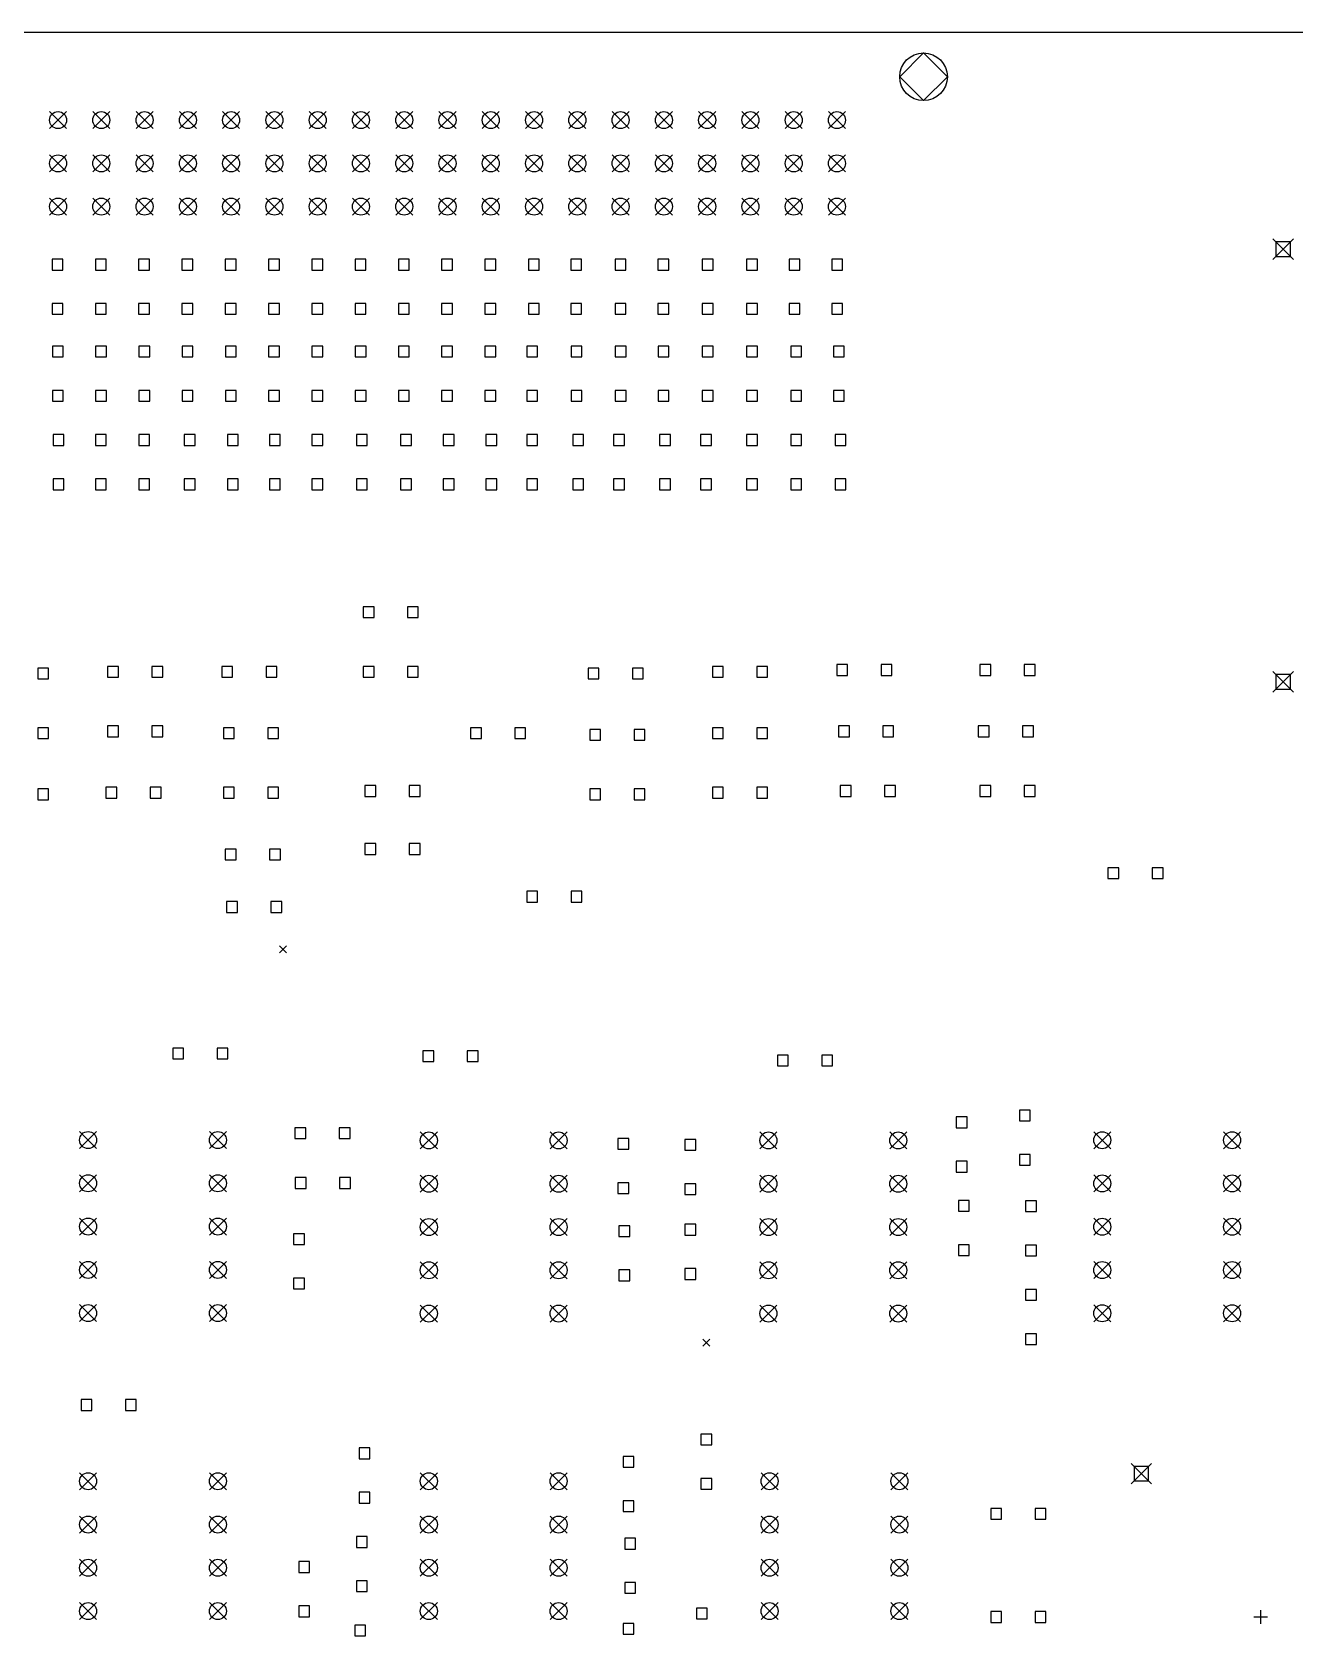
# Model space of a CAD drawing. Extents: x 62 to 364, y -235 to -47.
# Drawn here: x 138.9 to 213.1, y -141.6 to -47.4 of the extents above; entities that cross this region are included whole.
import ezdxf

# ---------------------------------------------------------------- set-up
doc = ezdxf.new("R2010")
doc.units = 0
doc.layers.add('BLACK', color=7, linetype='CONTINUOUS')

msp = doc.modelspace()

# ---------------------------------------------------------------- linework, layer by layer
at = {"layer": 'BLACK', "linetype": 'CONTINUOUS'}
for p, q in [((63.83, -47.43), (363.83, -47.43)), ((191.262, -48.6553), (189.862, -50.0553)), ((192.662, -50.0553), (191.262, -48.6553)), ((189.862, -50.0553), (191.262, -51.4553)), ((191.262, -51.4553), (192.662, -50.0553)), ((139.962, -52.0953), (140.962, -53.0953)), ((140.962, -52.0953), (139.962, -53.0953)), ((142.502, -52.0953), (143.502, -53.0953)), ((143.502, -52.0953), (142.502, -53.0953)), ((145.042, -52.0953), (146.042, -53.0953)), ((146.042, -52.0953), (145.042, -53.0953)), ((147.582, -52.0953), (148.582, -53.0953)), ((148.582, -52.0953), (147.582, -53.0953)), ((150.122, -52.0953), (151.122, -53.0953)), ((151.122, -52.0953), (150.122, -53.0953)), ((152.662, -52.0953), (153.662, -53.0953)), ((153.662, -52.0953), (152.662, -53.0953)), ((155.202, -52.0953), (156.202, -53.0953)), ((156.202, -52.0953), (155.202, -53.0953)), ((157.742, -52.0953), (158.742, -53.0953)), ((158.742, -52.0953), (157.742, -53.0953)), ((160.282, -52.0953), (161.282, -53.0953)), ((161.282, -52.0953), (160.282, -53.0953)), ((162.822, -52.0953), (163.822, -53.0953)), ((163.822, -52.0953), (162.822, -53.0953)), ((165.362, -52.0953), (166.362, -53.0953)), ((166.362, -52.0953), (165.362, -53.0953)), ((167.902, -52.0953), (168.902, -53.0953)), ((168.902, -52.0953), (167.902, -53.0953)), ((170.442, -52.0953), (171.442, -53.0953)), ((171.442, -52.0953), (170.442, -53.0953)), ((172.982, -52.0953), (173.982, -53.0953)), ((173.982, -52.0953), (172.982, -53.0953)), ((175.522, -52.0953), (176.522, -53.0953)), ((176.522, -52.0953), (175.522, -53.0953)), ((178.062, -52.0953), (179.062, -53.0953)), ((179.062, -52.0953), (178.062, -53.0953)), ((180.602, -52.0953), (181.602, -53.0953)), ((181.602, -52.0953), (180.602, -53.0953)), ((183.142, -52.0953), (184.142, -53.0953)), ((184.142, -52.0953), (183.142, -53.0953)), ((185.682, -52.0953), (186.682, -53.0953)), ((186.682, -52.0953), (185.682, -53.0953)), ((139.962, -54.6353), (140.962, -55.6353)), ((140.962, -54.6353), (139.962, -55.6353)), ((142.502, -54.6353), (143.502, -55.6353)), ((143.502, -54.6353), (142.502, -55.6353)), ((145.042, -54.6353), (146.042, -55.6353)), ((146.042, -54.6353), (145.042, -55.6353)), ((147.582, -54.6353), (148.582, -55.6353)), ((148.582, -54.6353), (147.582, -55.6353)), ((150.122, -54.6353), (151.122, -55.6353)), ((151.122, -54.6353), (150.122, -55.6353)), ((152.662, -54.6353), (153.662, -55.6353)), ((153.662, -54.6353), (152.662, -55.6353)), ((155.202, -54.6353), (156.202, -55.6353)), ((156.202, -54.6353), (155.202, -55.6353)), ((157.742, -54.6353), (158.742, -55.6353)), ((158.742, -54.6353), (157.742, -55.6353)), ((160.282, -54.6353), (161.282, -55.6353)), ((161.282, -54.6353), (160.282, -55.6353)), ((162.822, -54.6353), (163.822, -55.6353)), ((163.822, -54.6353), (162.822, -55.6353)), ((165.362, -54.6353), (166.362, -55.6353)), ((166.362, -54.6353), (165.362, -55.6353)), ((167.902, -54.6353), (168.902, -55.6353)), ((168.902, -54.6353), (167.902, -55.6353)), ((170.442, -54.6353), (171.442, -55.6353)), ((171.442, -54.6353), (170.442, -55.6353)), ((172.982, -54.6353), (173.982, -55.6353)), ((173.982, -54.6353), (172.982, -55.6353)), ((175.522, -54.6353), (176.522, -55.6353)), ((176.522, -54.6353), (175.522, -55.6353)), ((178.062, -54.6353), (179.062, -55.6353)), ((179.062, -54.6353), (178.062, -55.6353)), ((180.602, -54.6353), (181.602, -55.6353)), ((181.602, -54.6353), (180.602, -55.6353)), ((183.142, -54.6353), (184.142, -55.6353)), ((184.142, -54.6353), (183.142, -55.6353)), ((185.682, -54.6353), (186.682, -55.6353)), ((186.682, -54.6353), (185.682, -55.6353)), ((139.962, -57.1753), (140.962, -58.1753)), ((140.962, -57.1753), (139.962, -58.1753)), ((142.502, -57.1753), (143.502, -58.1753)), ((143.502, -57.1753), (142.502, -58.1753)), ((145.042, -57.1753), (146.042, -58.1753)), ((146.042, -57.1753), (145.042, -58.1753)), ((147.582, -57.1753), (148.582, -58.1753)), ((148.582, -57.1753), (147.582, -58.1753)), ((150.122, -57.1753), (151.122, -58.1753)), ((151.122, -57.1753), (150.122, -58.1753)), ((152.662, -57.1753), (153.662, -58.1753)), ((153.662, -57.1753), (152.662, -58.1753)), ((155.202, -57.1753), (156.202, -58.1753)), ((156.202, -57.1753), (155.202, -58.1753)), ((157.742, -57.1753), (158.742, -58.1753)), ((158.742, -57.1753), (157.742, -58.1753)), ((160.282, -57.1753), (161.282, -58.1753)), ((161.282, -57.1753), (160.282, -58.1753)), ((162.822, -57.1753), (163.822, -58.1753)), ((163.822, -57.1753), (162.822, -58.1753)), ((165.362, -57.1753), (166.362, -58.1753)), ((166.362, -57.1753), (165.362, -58.1753)), ((167.902, -57.1753), (168.902, -58.1753)), ((168.902, -57.1753), (167.902, -58.1753)), ((170.442, -57.1753), (171.442, -58.1753)), ((171.442, -57.1753), (170.442, -58.1753)), ((172.982, -57.1753), (173.982, -58.1753)), ((173.982, -57.1753), (172.982, -58.1753)), ((175.522, -57.1753), (176.522, -58.1753)), ((176.522, -57.1753), (175.522, -58.1753)), ((178.062, -57.1753), (179.062, -58.1753)), ((179.062, -57.1753), (178.062, -58.1753)), ((180.602, -57.1753), (181.602, -58.1753)), ((181.602, -57.1753), (180.602, -58.1753)), ((183.142, -57.1753), (184.142, -58.1753)), ((184.142, -57.1753), (183.142, -58.1753)), ((185.682, -57.1753), (186.682, -58.1753)), ((186.682, -57.1753), (185.682, -58.1753)), ((211.769, -59.5726), (212.969, -60.7726)), ((212.969, -59.5726), (211.769, -60.7726)), ((212.794, -59.7483), (211.945, -59.7483)), ((211.945, -59.7483), (211.945, -60.5969)), ((212.794, -60.5969), (212.794, -59.7483)), ((140.748, -60.7605), (140.111, -60.7605)), ((140.111, -60.7605), (140.111, -61.3969)), ((140.748, -61.3969), (140.748, -60.7605)), ((143.289, -60.7605), (142.653, -60.7605)), ((142.653, -60.7605), (142.653, -61.3969)), ((143.289, -61.3969), (143.289, -60.7605)), ((145.831, -60.7605), (145.194, -60.7605)), ((145.194, -60.7605), (145.194, -61.3969)), ((145.831, -61.3969), (145.831, -60.7605)), ((148.372, -60.7605), (147.736, -60.7605)), ((147.736, -60.7605), (147.736, -61.3969)), ((148.372, -61.3969), (148.372, -60.7605)), ((150.913, -60.7605), (150.277, -60.7605)), ((150.277, -60.7605), (150.277, -61.3969)), ((150.913, -61.3969), (150.913, -60.7605)), ((153.455, -60.7605), (152.818, -60.7605)), ((152.818, -60.7605), (152.818, -61.3969)), ((153.455, -61.3969), (153.455, -60.7605)), ((155.995, -60.7605), (155.358, -60.7605)), ((155.358, -60.7605), (155.358, -61.3969)), ((155.995, -61.3969), (155.995, -60.7605)), ((158.535, -60.7605), (157.898, -60.7605)), ((157.898, -60.7605), (157.898, -61.3969)), ((158.535, -61.3969), (158.535, -60.7605)), ((161.075, -60.7605), (160.438, -60.7605)), ((160.438, -60.7605), (160.438, -61.3969)), ((161.075, -61.3969), (161.075, -60.7605)), ((163.615, -60.7605), (162.978, -60.7605)), ((162.978, -60.7605), (162.978, -61.3969)), ((163.615, -61.3969), (163.615, -60.7605)), ((166.155, -60.7605), (165.518, -60.7605)), ((165.518, -60.7605), (165.518, -61.3969)), ((166.155, -61.3969), (166.155, -60.7605)), ((168.708, -60.7605), (168.071, -60.7605)), ((168.071, -60.7605), (168.071, -61.3969)), ((168.708, -61.3969), (168.708, -60.7605)), ((171.188, -60.7605), (170.551, -60.7605)), ((170.551, -60.7605), (170.551, -61.3969)), ((171.188, -61.3969), (171.188, -60.7605)), ((173.796, -60.7605), (173.16, -60.7605)), ((173.16, -60.7605), (173.16, -61.3969)), ((173.796, -61.3969), (173.796, -60.7605)), ((176.308, -60.7605), (175.671, -60.7605)), ((175.671, -60.7605), (175.671, -61.3969)), ((176.308, -61.3969), (176.308, -60.7605)), ((178.908, -60.7605), (178.271, -60.7605)), ((178.271, -60.7605), (178.271, -61.3969)), ((178.908, -61.3969), (178.908, -60.7605)), ((181.508, -60.7605), (180.871, -60.7605)), ((180.871, -60.7605), (180.871, -61.3969)), ((181.508, -61.3969), (181.508, -60.7605)), ((184.008, -60.7605), (183.371, -60.7605)), ((183.371, -60.7605), (183.371, -61.3969)), ((184.008, -61.3969), (184.008, -60.7605)), ((186.508, -60.7605), (185.871, -60.7605)), ((185.871, -60.7605), (185.871, -61.3969)), ((186.508, -61.3969), (186.508, -60.7605)), ((211.945, -60.5969), (212.794, -60.5969)), ((140.111, -61.3969), (140.748, -61.3969)), ((142.653, -61.3969), (143.289, -61.3969)), ((145.194, -61.3969), (145.831, -61.3969)), ((147.736, -61.3969), (148.372, -61.3969)), ((150.277, -61.3969), (150.913, -61.3969)), ((152.818, -61.3969), (153.455, -61.3969)), ((155.358, -61.3969), (155.995, -61.3969)), ((157.898, -61.3969), (158.535, -61.3969)), ((160.438, -61.3969), (161.075, -61.3969)), ((162.978, -61.3969), (163.615, -61.3969)), ((165.518, -61.3969), (166.155, -61.3969)), ((168.071, -61.3969), (168.708, -61.3969)), ((170.551, -61.3969), (171.188, -61.3969)), ((173.16, -61.3969), (173.796, -61.3969)), ((175.671, -61.3969), (176.308, -61.3969)), ((178.271, -61.3969), (178.908, -61.3969)), ((180.871, -61.3969), (181.508, -61.3969)), ((183.371, -61.3969), (184.008, -61.3969)), ((185.871, -61.3969), (186.508, -61.3969)), ((140.748, -63.3605), (140.111, -63.3605)), ((140.111, -63.3605), (140.111, -63.9969)), ((140.111, -63.9969), (140.748, -63.9969)), ((140.748, -63.9969), (140.748, -63.3605)), ((143.289, -63.3605), (142.653, -63.3605)), ((142.653, -63.3605), (142.653, -63.9969)), ((142.653, -63.9969), (143.289, -63.9969)), ((143.289, -63.9969), (143.289, -63.3605)), ((145.831, -63.3605), (145.194, -63.3605)), ((145.194, -63.3605), (145.194, -63.9969)), ((145.194, -63.9969), (145.831, -63.9969)), ((145.831, -63.9969), (145.831, -63.3605)), ((148.372, -63.3605), (147.736, -63.3605)), ((147.736, -63.3605), (147.736, -63.9969)), ((147.736, -63.9969), (148.372, -63.9969)), ((148.372, -63.9969), (148.372, -63.3605)), ((150.913, -63.3605), (150.277, -63.3605)), ((150.277, -63.3605), (150.277, -63.9969)), ((150.277, -63.9969), (150.913, -63.9969)), ((150.913, -63.9969), (150.913, -63.3605)), ((153.455, -63.3605), (152.818, -63.3605)), ((152.818, -63.3605), (152.818, -63.9969)), ((152.818, -63.9969), (153.455, -63.9969)), ((153.455, -63.9969), (153.455, -63.3605)), ((155.995, -63.3605), (155.358, -63.3605)), ((155.358, -63.3605), (155.358, -63.9969)), ((155.358, -63.9969), (155.995, -63.9969)), ((155.995, -63.9969), (155.995, -63.3605)), ((158.535, -63.3605), (157.898, -63.3605)), ((157.898, -63.3605), (157.898, -63.9969)), ((157.898, -63.9969), (158.535, -63.9969)), ((158.535, -63.9969), (158.535, -63.3605)), ((161.075, -63.3605), (160.438, -63.3605)), ((160.438, -63.3605), (160.438, -63.9969)), ((160.438, -63.9969), (161.075, -63.9969)), ((161.075, -63.9969), (161.075, -63.3605)), ((163.615, -63.3605), (162.978, -63.3605)), ((162.978, -63.3605), (162.978, -63.9969)), ((162.978, -63.9969), (163.615, -63.9969)), ((163.615, -63.9969), (163.615, -63.3605)), ((166.155, -63.3605), (165.518, -63.3605)), ((165.518, -63.3605), (165.518, -63.9969)), ((165.518, -63.9969), (166.155, -63.9969)), ((166.155, -63.9969), (166.155, -63.3605)), ((168.708, -63.3605), (168.071, -63.3605)), ((168.071, -63.3605), (168.071, -63.9969)), ((168.071, -63.9969), (168.708, -63.9969)), ((168.708, -63.9969), (168.708, -63.3605)), ((171.188, -63.3605), (170.551, -63.3605)), ((170.551, -63.3605), (170.551, -63.9969)), ((170.551, -63.9969), (171.188, -63.9969)), ((171.188, -63.9969), (171.188, -63.3605)), ((173.796, -63.3605), (173.16, -63.3605)), ((173.16, -63.3605), (173.16, -63.9969)), ((173.16, -63.9969), (173.796, -63.9969)), ((173.796, -63.9969), (173.796, -63.3605)), ((176.308, -63.3605), (175.671, -63.3605)), ((175.671, -63.3605), (175.671, -63.9969)), ((175.671, -63.9969), (176.308, -63.9969)), ((176.308, -63.9969), (176.308, -63.3605)), ((178.908, -63.3605), (178.271, -63.3605)), ((178.271, -63.3605), (178.271, -63.9969)), ((178.271, -63.9969), (178.908, -63.9969)), ((178.908, -63.9969), (178.908, -63.3605)), ((181.508, -63.3605), (180.871, -63.3605)), ((180.871, -63.3605), (180.871, -63.9969)), ((180.871, -63.9969), (181.508, -63.9969)), ((181.508, -63.9969), (181.508, -63.3605)), ((184.008, -63.3605), (183.371, -63.3605)), ((183.371, -63.3605), (183.371, -63.9969)), ((183.371, -63.9969), (184.008, -63.9969)), ((184.008, -63.9969), (184.008, -63.3605)), ((186.508, -63.3605), (185.871, -63.3605)), ((185.871, -63.3605), (185.871, -63.9969)), ((185.871, -63.9969), (186.508, -63.9969)), ((186.508, -63.9969), (186.508, -63.3605)), ((140.766, -65.8605), (140.129, -65.8605)), ((140.129, -65.8605), (140.129, -66.4969)), ((140.766, -66.4969), (140.766, -65.8605)), ((143.305, -65.8605), (142.668, -65.8605)), ((142.668, -65.8605), (142.668, -66.4969)), ((143.305, -66.4969), (143.305, -65.8605)), ((145.844, -65.8605), (145.207, -65.8605)), ((145.207, -65.8605), (145.207, -66.4969)), ((145.844, -66.4969), (145.844, -65.8605)), ((148.383, -65.8605), (147.746, -65.8605)), ((147.746, -65.8605), (147.746, -66.4969)), ((148.383, -66.4969), (148.383, -65.8605)), ((150.921, -65.8605), (150.285, -65.8605)), ((150.285, -65.8605), (150.285, -66.4969)), ((150.921, -66.4969), (150.921, -65.8605)), ((153.46, -65.8605), (152.824, -65.8605)), ((152.824, -65.8605), (152.824, -66.4969)), ((153.46, -66.4969), (153.46, -65.8605)), ((155.999, -65.8605), (155.363, -65.8605)), ((155.363, -65.8605), (155.363, -66.4969)), ((155.999, -66.4969), (155.999, -65.8605)), ((158.538, -65.8605), (157.902, -65.8605)), ((157.902, -65.8605), (157.902, -66.4969)), ((158.538, -66.4969), (158.538, -65.8605)), ((161.077, -65.8605), (160.441, -65.8605)), ((160.441, -65.8605), (160.441, -66.4969)), ((161.077, -66.4969), (161.077, -65.8605)), ((163.616, -65.8605), (162.979, -65.8605)), ((162.979, -65.8605), (162.979, -66.4969)), ((163.616, -66.4969), (163.616, -65.8605)), ((166.155, -65.8605), (165.518, -65.8605)), ((165.518, -65.8605), (165.518, -66.4969)), ((166.155, -66.4969), (166.155, -65.8605)), ((168.608, -65.8605), (167.971, -65.8605)), ((167.971, -65.8605), (167.971, -66.4969)), ((168.608, -66.4969), (168.608, -65.8605)), ((171.208, -65.8605), (170.571, -65.8605)), ((170.571, -65.8605), (170.571, -66.4969)), ((171.208, -66.4969), (171.208, -65.8605)), ((173.808, -65.8605), (173.171, -65.8605)), ((173.171, -65.8605), (173.171, -66.4969)), ((173.808, -66.4969), (173.808, -65.8605)), ((176.315, -65.8605), (175.678, -65.8605)), ((175.678, -65.8605), (175.678, -66.4969)), ((176.315, -66.4969), (176.315, -65.8605)), ((178.908, -65.8605), (178.271, -65.8605)), ((178.271, -65.8605), (178.271, -66.4969)), ((178.908, -66.4969), (178.908, -65.8605)), ((181.508, -65.8605), (180.871, -65.8605)), ((180.871, -65.8605), (180.871, -66.4969)), ((181.508, -66.4969), (181.508, -65.8605)), ((184.108, -65.8605), (183.471, -65.8605)), ((183.471, -65.8605), (183.471, -66.4969)), ((184.108, -66.4969), (184.108, -65.8605)), ((186.608, -65.8605), (185.971, -65.8605)), ((185.971, -65.8605), (185.971, -66.4969)), ((186.608, -66.4969), (186.608, -65.8605)), ((140.129, -66.4969), (140.766, -66.4969)), ((142.668, -66.4969), (143.305, -66.4969)), ((145.207, -66.4969), (145.844, -66.4969)), ((147.746, -66.4969), (148.383, -66.4969)), ((150.285, -66.4969), (150.921, -66.4969)), ((152.824, -66.4969), (153.46, -66.4969)), ((155.363, -66.4969), (155.999, -66.4969)), ((157.902, -66.4969), (158.538, -66.4969)), ((160.441, -66.4969), (161.077, -66.4969)), ((162.979, -66.4969), (163.616, -66.4969)), ((165.518, -66.4969), (166.155, -66.4969)), ((167.971, -66.4969), (168.608, -66.4969)), ((170.571, -66.4969), (171.208, -66.4969)), ((173.171, -66.4969), (173.808, -66.4969)), ((175.678, -66.4969), (176.315, -66.4969)), ((178.271, -66.4969), (178.908, -66.4969)), ((180.871, -66.4969), (181.508, -66.4969)), ((183.471, -66.4969), (184.108, -66.4969)), ((185.971, -66.4969), (186.608, -66.4969)), ((140.766, -68.4605), (140.129, -68.4605)), ((140.129, -68.4605), (140.129, -69.0969)), ((140.766, -69.0969), (140.766, -68.4605)), ((143.305, -68.4605), (142.668, -68.4605)), ((142.668, -68.4605), (142.668, -69.0969)), ((143.305, -69.0969), (143.305, -68.4605)), ((145.844, -68.4605), (145.207, -68.4605)), ((145.207, -68.4605), (145.207, -69.0969)), ((145.844, -69.0969), (145.844, -68.4605)), ((148.383, -68.4605), (147.746, -68.4605)), ((147.746, -68.4605), (147.746, -69.0969)), ((148.383, -69.0969), (148.383, -68.4605)), ((150.921, -68.4605), (150.285, -68.4605)), ((150.285, -68.4605), (150.285, -69.0969)), ((150.921, -69.0969), (150.921, -68.4605)), ((153.46, -68.4605), (152.824, -68.4605)), ((152.824, -68.4605), (152.824, -69.0969)), ((153.46, -69.0969), (153.46, -68.4605)), ((155.999, -68.4605), (155.363, -68.4605)), ((155.363, -68.4605), (155.363, -69.0969)), ((155.999, -69.0969), (155.999, -68.4605)), ((158.538, -68.4605), (157.902, -68.4605)), ((157.902, -68.4605), (157.902, -69.0969)), ((158.538, -69.0969), (158.538, -68.4605)), ((161.077, -68.4605), (160.441, -68.4605)), ((160.441, -68.4605), (160.441, -69.0969)), ((161.077, -69.0969), (161.077, -68.4605)), ((163.616, -68.4605), (162.979, -68.4605)), ((162.979, -68.4605), (162.979, -69.0969)), ((163.616, -69.0969), (163.616, -68.4605)), ((166.155, -68.4605), (165.518, -68.4605)), ((165.518, -68.4605), (165.518, -69.0969)), ((166.155, -69.0969), (166.155, -68.4605)), ((168.608, -68.4605), (167.971, -68.4605)), ((167.971, -68.4605), (167.971, -69.0969)), ((168.608, -69.0969), (168.608, -68.4605)), ((171.208, -68.4605), (170.571, -68.4605)), ((170.571, -68.4605), (170.571, -69.0969)), ((171.208, -69.0969), (171.208, -68.4605)), ((173.808, -68.4605), (173.171, -68.4605)), ((173.171, -68.4605), (173.171, -69.0969)), ((173.808, -69.0969), (173.808, -68.4605)), ((176.315, -68.4605), (175.678, -68.4605)), ((175.678, -68.4605), (175.678, -69.0969)), ((176.315, -69.0969), (176.315, -68.4605)), ((178.908, -68.4605), (178.271, -68.4605)), ((178.271, -68.4605), (178.271, -69.0969)), ((178.908, -69.0969), (178.908, -68.4605)), ((181.508, -68.4605), (180.871, -68.4605)), ((180.871, -68.4605), (180.871, -69.0969)), ((181.508, -69.0969), (181.508, -68.4605)), ((184.108, -68.4605), (183.471, -68.4605)), ((183.471, -68.4605), (183.471, -69.0969)), ((184.108, -69.0969), (184.108, -68.4605)), ((186.608, -68.4605), (185.971, -68.4605)), ((185.971, -68.4605), (185.971, -69.0969)), ((186.608, -69.0969), (186.608, -68.4605)), ((140.129, -69.0969), (140.766, -69.0969)), ((142.668, -69.0969), (143.305, -69.0969)), ((145.207, -69.0969), (145.844, -69.0969)), ((147.746, -69.0969), (148.383, -69.0969)), ((150.285, -69.0969), (150.921, -69.0969)), ((152.824, -69.0969), (153.46, -69.0969)), ((155.363, -69.0969), (155.999, -69.0969)), ((157.902, -69.0969), (158.538, -69.0969)), ((160.441, -69.0969), (161.077, -69.0969)), ((162.979, -69.0969), (163.616, -69.0969)), ((165.518, -69.0969), (166.155, -69.0969)), ((167.971, -69.0969), (168.608, -69.0969)), ((170.571, -69.0969), (171.208, -69.0969)), ((173.171, -69.0969), (173.808, -69.0969)), ((175.678, -69.0969), (176.315, -69.0969)), ((178.271, -69.0969), (178.908, -69.0969)), ((180.871, -69.0969), (181.508, -69.0969)), ((183.471, -69.0969), (184.108, -69.0969)), ((185.971, -69.0969), (186.608, -69.0969)), ((140.808, -71.0605), (140.171, -71.0605)), ((140.171, -71.0605), (140.171, -71.6969)), ((140.808, -71.6969), (140.808, -71.0605)), ((143.295, -71.0605), (142.658, -71.0605)), ((142.658, -71.0605), (142.658, -71.6969)), ((143.295, -71.6969), (143.295, -71.0605)), ((145.835, -71.0605), (145.198, -71.0605)), ((145.198, -71.0605), (145.198, -71.6969)), ((145.835, -71.6969), (145.835, -71.0605)), ((148.502, -71.0605), (147.865, -71.0605)), ((147.865, -71.0605), (147.865, -71.6969)), ((148.502, -71.6969), (148.502, -71.0605)), ((151.042, -71.0605), (150.405, -71.0605)), ((150.405, -71.0605), (150.405, -71.6969)), ((151.042, -71.6969), (151.042, -71.0605)), ((153.508, -71.0605), (152.871, -71.0605)), ((152.871, -71.0605), (152.871, -71.6969)), ((153.508, -71.6969), (153.508, -71.0605)), ((155.995, -71.0605), (155.358, -71.0605)), ((155.358, -71.0605), (155.358, -71.6969)), ((155.995, -71.6969), (155.995, -71.0605)), ((158.608, -71.0605), (157.971, -71.0605)), ((157.971, -71.0605), (157.971, -71.6969)), ((158.608, -71.6969), (158.608, -71.0605)), ((161.208, -71.0605), (160.571, -71.0605)), ((160.571, -71.0605), (160.571, -71.6969)), ((161.208, -71.6969), (161.208, -71.0605)), ((163.708, -71.0605), (163.071, -71.0605)), ((163.071, -71.0605), (163.071, -71.6969)), ((163.708, -71.6969), (163.708, -71.0605)), ((166.208, -71.0605), (165.571, -71.0605)), ((165.571, -71.0605), (165.571, -71.6969)), ((166.208, -71.6969), (166.208, -71.0605)), ((168.608, -71.0605), (167.971, -71.0605)), ((167.971, -71.0605), (167.971, -71.6969)), ((168.608, -71.6969), (168.608, -71.0605)), ((171.308, -71.0605), (170.671, -71.0605)), ((170.671, -71.0605), (170.671, -71.6969)), ((171.308, -71.6969), (171.308, -71.0605)), ((173.708, -71.0605), (173.071, -71.0605)), ((173.071, -71.0605), (173.071, -71.6969)), ((173.708, -71.6969), (173.708, -71.0605)), ((176.408, -71.0605), (175.771, -71.0605)), ((175.771, -71.0605), (175.771, -71.6969)), ((176.408, -71.6969), (176.408, -71.0605)), ((178.808, -71.0605), (178.171, -71.0605)), ((178.171, -71.0605), (178.171, -71.6969)), ((178.808, -71.6969), (178.808, -71.0605)), ((181.508, -71.0605), (180.871, -71.0605)), ((180.871, -71.0605), (180.871, -71.6969)), ((181.508, -71.6969), (181.508, -71.0605)), ((184.108, -71.0605), (183.471, -71.0605)), ((183.471, -71.0605), (183.471, -71.6969)), ((184.108, -71.6969), (184.108, -71.0605)), ((186.708, -71.0605), (186.071, -71.0605)), ((186.071, -71.0605), (186.071, -71.6969)), ((186.708, -71.6969), (186.708, -71.0605)), ((140.171, -71.6969), (140.808, -71.6969)), ((142.658, -71.6969), (143.295, -71.6969)), ((145.198, -71.6969), (145.835, -71.6969)), ((147.865, -71.6969), (148.502, -71.6969)), ((150.405, -71.6969), (151.042, -71.6969)), ((152.871, -71.6969), (153.508, -71.6969)), ((155.358, -71.6969), (155.995, -71.6969)), ((157.971, -71.6969), (158.608, -71.6969)), ((160.571, -71.6969), (161.208, -71.6969)), ((163.071, -71.6969), (163.708, -71.6969)), ((165.571, -71.6969), (166.208, -71.6969)), ((167.971, -71.6969), (168.608, -71.6969)), ((170.671, -71.6969), (171.308, -71.6969)), ((173.071, -71.6969), (173.708, -71.6969)), ((175.771, -71.6969), (176.408, -71.6969)), ((178.171, -71.6969), (178.808, -71.6969)), ((180.871, -71.6969), (181.508, -71.6969)), ((183.471, -71.6969), (184.108, -71.6969)), ((186.071, -71.6969), (186.708, -71.6969)), ((140.808, -73.6605), (140.171, -73.6605)), ((140.171, -73.6605), (140.171, -74.2969)), ((140.171, -74.2969), (140.808, -74.2969)), ((140.808, -74.2969), (140.808, -73.6605)), ((143.295, -73.6605), (142.658, -73.6605)), ((142.658, -73.6605), (142.658, -74.2969)), ((142.658, -74.2969), (143.295, -74.2969)), ((143.295, -74.2969), (143.295, -73.6605)), ((145.835, -73.6605), (145.198, -73.6605)), ((145.198, -73.6605), (145.198, -74.2969)), ((145.198, -74.2969), (145.835, -74.2969)), ((145.835, -74.2969), (145.835, -73.6605)), ((148.502, -73.6605), (147.865, -73.6605)), ((147.865, -73.6605), (147.865, -74.2969)), ((147.865, -74.2969), (148.502, -74.2969)), ((148.502, -74.2969), (148.502, -73.6605)), ((151.042, -73.6605), (150.405, -73.6605)), ((150.405, -73.6605), (150.405, -74.2969)), ((150.405, -74.2969), (151.042, -74.2969)), ((151.042, -74.2969), (151.042, -73.6605)), ((153.508, -73.6605), (152.871, -73.6605)), ((152.871, -73.6605), (152.871, -74.2969)), ((152.871, -74.2969), (153.508, -74.2969)), ((153.508, -74.2969), (153.508, -73.6605)), ((155.995, -73.6605), (155.358, -73.6605)), ((155.358, -73.6605), (155.358, -74.2969)), ((155.358, -74.2969), (155.995, -74.2969)), ((155.995, -74.2969), (155.995, -73.6605)), ((158.608, -73.6605), (157.971, -73.6605)), ((157.971, -73.6605), (157.971, -74.2969)), ((157.971, -74.2969), (158.608, -74.2969)), ((158.608, -74.2969), (158.608, -73.6605)), ((161.208, -73.6605), (160.571, -73.6605)), ((160.571, -73.6605), (160.571, -74.2969)), ((160.571, -74.2969), (161.208, -74.2969)), ((161.208, -74.2969), (161.208, -73.6605)), ((163.708, -73.6605), (163.071, -73.6605)), ((163.071, -73.6605), (163.071, -74.2969)), ((163.071, -74.2969), (163.708, -74.2969)), ((163.708, -74.2969), (163.708, -73.6605)), ((166.208, -73.6605), (165.571, -73.6605)), ((165.571, -73.6605), (165.571, -74.2969)), ((165.571, -74.2969), (166.208, -74.2969)), ((166.208, -74.2969), (166.208, -73.6605)), ((168.608, -73.6605), (167.971, -73.6605)), ((167.971, -73.6605), (167.971, -74.2969)), ((167.971, -74.2969), (168.608, -74.2969)), ((168.608, -74.2969), (168.608, -73.6605)), ((171.308, -73.6605), (170.671, -73.6605)), ((170.671, -73.6605), (170.671, -74.2969)), ((170.671, -74.2969), (171.308, -74.2969)), ((171.308, -74.2969), (171.308, -73.6605)), ((173.708, -73.6605), (173.071, -73.6605)), ((173.071, -73.6605), (173.071, -74.2969)), ((173.071, -74.2969), (173.708, -74.2969)), ((173.708, -74.2969), (173.708, -73.6605)), ((176.408, -73.6605), (175.771, -73.6605)), ((175.771, -73.6605), (175.771, -74.2969)), ((175.771, -74.2969), (176.408, -74.2969)), ((176.408, -74.2969), (176.408, -73.6605)), ((178.808, -73.6605), (178.171, -73.6605)), ((178.171, -73.6605), (178.171, -74.2969)), ((178.171, -74.2969), (178.808, -74.2969)), ((178.808, -74.2969), (178.808, -73.6605)), ((181.508, -73.6605), (180.871, -73.6605)), ((180.871, -73.6605), (180.871, -74.2969)), ((180.871, -74.2969), (181.508, -74.2969)), ((181.508, -74.2969), (181.508, -73.6605)), ((184.108, -73.6605), (183.471, -73.6605)), ((183.471, -73.6605), (183.471, -74.2969)), ((183.471, -74.2969), (184.108, -74.2969)), ((184.108, -74.2969), (184.108, -73.6605)), ((186.708, -73.6605), (186.071, -73.6605)), ((186.071, -73.6605), (186.071, -74.2969)), ((186.071, -74.2969), (186.708, -74.2969)), ((186.708, -74.2969), (186.708, -73.6605)), ((159.008, -81.1605), (158.371, -81.1605)), ((158.371, -81.1605), (158.371, -81.7969)), ((158.371, -81.7969), (159.008, -81.7969)), ((159.008, -81.7969), (159.008, -81.1605)), ((161.608, -81.1605), (160.971, -81.1605)), ((160.971, -81.1605), (160.971, -81.7969)), ((160.971, -81.7969), (161.608, -81.7969)), ((161.608, -81.7969), (161.608, -81.1605)), ((144.008, -84.6605), (143.371, -84.6605)), ((143.371, -84.6605), (143.371, -85.2969)), ((144.008, -85.2969), (144.008, -84.6605)), ((146.608, -84.6605), (145.971, -84.6605)), ((145.971, -84.6605), (145.971, -85.2969)), ((146.608, -85.2969), (146.608, -84.6605)), ((150.708, -84.6605), (150.071, -84.6605)), ((150.071, -84.6605), (150.071, -85.2969)), ((150.708, -85.2969), (150.708, -84.6605)), ((153.308, -84.6605), (152.671, -84.6605)), ((152.671, -84.6605), (152.671, -85.2969)), ((153.308, -85.2969), (153.308, -84.6605)), ((159.008, -84.6605), (158.371, -84.6605)), ((158.371, -84.6605), (158.371, -85.2969)), ((159.008, -85.2969), (159.008, -84.6605)), ((161.608, -84.6605), (160.971, -84.6605)), ((160.971, -84.6605), (160.971, -85.2969)), ((161.608, -85.2969), (161.608, -84.6605)), ((179.508, -84.6605), (178.871, -84.6605)), ((178.871, -84.6605), (178.871, -85.2969)), ((179.508, -85.2969), (179.508, -84.6605)), ((182.108, -84.6605), (181.471, -84.6605)), ((181.471, -84.6605), (181.471, -85.2969)), ((182.108, -85.2969), (182.108, -84.6605)), ((186.808, -84.5605), (186.171, -84.5605)), ((186.171, -84.5605), (186.171, -85.1969)), ((186.808, -85.1969), (186.808, -84.5605)), ((189.408, -84.5605), (188.771, -84.5605)), ((188.771, -84.5605), (188.771, -85.1969)), ((189.408, -85.1969), (189.408, -84.5605)), ((195.208, -84.5605), (194.571, -84.5605)), ((194.571, -84.5605), (194.571, -85.1969)), ((195.208, -85.1969), (195.208, -84.5605)), ((197.808, -84.5605), (197.171, -84.5605)), ((197.171, -84.5605), (197.171, -85.1969)), ((197.808, -85.1969), (197.808, -84.5605)), ((139.908, -84.7605), (139.271, -84.7605)), ((139.271, -84.7605), (139.271, -85.3969)), ((139.271, -85.3969), (139.908, -85.3969)), ((139.908, -85.3969), (139.908, -84.7605)), ((143.371, -85.2969), (144.008, -85.2969)), ((145.971, -85.2969), (146.608, -85.2969)), ((150.071, -85.2969), (150.708, -85.2969)), ((152.671, -85.2969), (153.308, -85.2969)), ((158.371, -85.2969), (159.008, -85.2969)), ((160.971, -85.2969), (161.608, -85.2969)), ((172.208, -84.7605), (171.571, -84.7605)), ((171.571, -84.7605), (171.571, -85.3969)), ((171.571, -85.3969), (172.208, -85.3969)), ((172.208, -85.3969), (172.208, -84.7605)), ((174.808, -84.7605), (174.171, -84.7605)), ((174.171, -84.7605), (174.171, -85.3969)), ((174.171, -85.3969), (174.808, -85.3969)), ((174.808, -85.3969), (174.808, -84.7605)), ((178.871, -85.2969), (179.508, -85.2969)), ((181.471, -85.2969), (182.108, -85.2969)), ((186.171, -85.1969), (186.808, -85.1969)), ((188.771, -85.1969), (189.408, -85.1969)), ((194.571, -85.1969), (195.208, -85.1969)), ((197.171, -85.1969), (197.808, -85.1969)), ((211.769, -84.9726), (212.969, -86.1726)), ((212.969, -84.9726), (211.769, -86.1726)), ((212.794, -85.1483), (211.945, -85.1483)), ((211.945, -85.1483), (211.945, -85.9969)), ((212.794, -85.9969), (212.794, -85.1483)), ((211.945, -85.9969), (212.794, -85.9969)), ((139.908, -88.2605), (139.271, -88.2605)), ((139.271, -88.2605), (139.271, -88.8969)), ((139.908, -88.8969), (139.908, -88.2605)), ((144.008, -88.1605), (143.371, -88.1605)), ((143.371, -88.1605), (143.371, -88.7969)), ((144.008, -88.7969), (144.008, -88.1605)), ((146.608, -88.1605), (145.971, -88.1605)), ((145.971, -88.1605), (145.971, -88.7969)), ((146.608, -88.7969), (146.608, -88.1605)), ((150.808, -88.2605), (150.171, -88.2605)), ((150.171, -88.2605), (150.171, -88.8969)), ((150.808, -88.8969), (150.808, -88.2605)), ((153.408, -88.2605), (152.771, -88.2605)), ((152.771, -88.2605), (152.771, -88.8969)), ((153.408, -88.8969), (153.408, -88.2605)), ((165.308, -88.2605), (164.671, -88.2605)), ((164.671, -88.2605), (164.671, -88.8969)), ((165.308, -88.8969), (165.308, -88.2605)), ((167.908, -88.2605), (167.271, -88.2605)), ((167.271, -88.2605), (167.271, -88.8969)), ((167.908, -88.8969), (167.908, -88.2605)), ((172.308, -88.3605), (171.671, -88.3605)), ((171.671, -88.3605), (171.671, -88.9969)), ((172.308, -88.9969), (172.308, -88.3605)), ((174.908, -88.3605), (174.271, -88.3605)), ((174.271, -88.3605), (174.271, -88.9969)), ((174.908, -88.9969), (174.908, -88.3605)), ((179.508, -88.2605), (178.871, -88.2605)), ((178.871, -88.2605), (178.871, -88.8969)), ((179.508, -88.8969), (179.508, -88.2605)), ((182.108, -88.2605), (181.471, -88.2605)), ((181.471, -88.2605), (181.471, -88.8969)), ((182.108, -88.8969), (182.108, -88.2605)), ((186.908, -88.1605), (186.271, -88.1605)), ((186.271, -88.1605), (186.271, -88.7969)), ((186.908, -88.7969), (186.908, -88.1605)), ((189.508, -88.1605), (188.871, -88.1605)), ((188.871, -88.1605), (188.871, -88.7969)), ((189.508, -88.7969), (189.508, -88.1605)), ((195.108, -88.1605), (194.471, -88.1605)), ((194.471, -88.1605), (194.471, -88.7969)), ((195.108, -88.7969), (195.108, -88.1605)), ((197.708, -88.1605), (197.071, -88.1605)), ((197.071, -88.1605), (197.071, -88.7969)), ((197.708, -88.7969), (197.708, -88.1605)), ((139.271, -88.8969), (139.908, -88.8969)), ((143.371, -88.7969), (144.008, -88.7969)), ((145.971, -88.7969), (146.608, -88.7969)), ((150.171, -88.8969), (150.808, -88.8969)), ((152.771, -88.8969), (153.408, -88.8969)), ((164.671, -88.8969), (165.308, -88.8969)), ((167.271, -88.8969), (167.908, -88.8969)), ((171.671, -88.9969), (172.308, -88.9969)), ((174.271, -88.9969), (174.908, -88.9969)), ((178.871, -88.8969), (179.508, -88.8969)), ((181.471, -88.8969), (182.108, -88.8969)), ((186.271, -88.7969), (186.908, -88.7969)), ((188.871, -88.7969), (189.508, -88.7969)), ((194.471, -88.7969), (195.108, -88.7969)), ((197.071, -88.7969), (197.708, -88.7969)), ((139.908, -91.8605), (139.271, -91.8605)), ((139.271, -91.8605), (139.271, -92.4969)), ((139.908, -92.4969), (139.908, -91.8605)), ((143.908, -91.7605), (143.271, -91.7605)), ((143.271, -91.7605), (143.271, -92.3969)), ((143.908, -92.3969), (143.908, -91.7605)), ((146.508, -91.7605), (145.871, -91.7605)), ((145.871, -91.7605), (145.871, -92.3969)), ((146.508, -92.3969), (146.508, -91.7605)), ((150.808, -91.7605), (150.171, -91.7605)), ((150.171, -91.7605), (150.171, -92.3969)), ((150.808, -92.3969), (150.808, -91.7605)), ((153.408, -91.7605), (152.771, -91.7605)), ((152.771, -91.7605), (152.771, -92.3969)), ((153.408, -92.3969), (153.408, -91.7605)), ((159.108, -91.6605), (158.471, -91.6605)), ((158.471, -91.6605), (158.471, -92.2969)), ((159.108, -92.2969), (159.108, -91.6605)), ((161.708, -91.6605), (161.071, -91.6605)), ((161.071, -91.6605), (161.071, -92.2969)), ((161.708, -92.2969), (161.708, -91.6605)), ((172.308, -91.8605), (171.671, -91.8605)), ((171.671, -91.8605), (171.671, -92.4969)), ((172.308, -92.4969), (172.308, -91.8605)), ((174.908, -91.8605), (174.271, -91.8605)), ((174.271, -91.8605), (174.271, -92.4969)), ((174.908, -92.4969), (174.908, -91.8605)), ((179.508, -91.7605), (178.871, -91.7605)), ((178.871, -91.7605), (178.871, -92.3969)), ((179.508, -92.3969), (179.508, -91.7605)), ((182.108, -91.7605), (181.471, -91.7605)), ((181.471, -91.7605), (181.471, -92.3969)), ((182.108, -92.3969), (182.108, -91.7605)), ((187.008, -91.6605), (186.371, -91.6605)), ((186.371, -91.6605), (186.371, -92.2969)), ((187.008, -92.2969), (187.008, -91.6605)), ((189.608, -91.6605), (188.971, -91.6605)), ((188.971, -91.6605), (188.971, -92.2969)), ((189.608, -92.2969), (189.608, -91.6605)), ((195.208, -91.6605), (194.571, -91.6605)), ((194.571, -91.6605), (194.571, -92.2969)), ((195.208, -92.2969), (195.208, -91.6605)), ((197.808, -91.6605), (197.171, -91.6605)), ((197.171, -91.6605), (197.171, -92.2969)), ((197.808, -92.2969), (197.808, -91.6605)), ((139.271, -92.4969), (139.908, -92.4969)), ((143.271, -92.3969), (143.908, -92.3969)), ((145.871, -92.3969), (146.508, -92.3969)), ((150.171, -92.3969), (150.808, -92.3969)), ((152.771, -92.3969), (153.408, -92.3969)), ((158.471, -92.2969), (159.108, -92.2969)), ((161.071, -92.2969), (161.708, -92.2969)), ((171.671, -92.4969), (172.308, -92.4969)), ((174.271, -92.4969), (174.908, -92.4969)), ((178.871, -92.3969), (179.508, -92.3969)), ((181.471, -92.3969), (182.108, -92.3969)), ((186.371, -92.2969), (187.008, -92.2969)), ((188.971, -92.2969), (189.608, -92.2969)), ((194.571, -92.2969), (195.208, -92.2969)), ((197.171, -92.2969), (197.808, -92.2969)), ((159.108, -95.0605), (158.471, -95.0605)), ((158.471, -95.0605), (158.471, -95.6969)), ((159.108, -95.6969), (159.108, -95.0605)), ((161.708, -95.0605), (161.071, -95.0605)), ((161.071, -95.0605), (161.071, -95.6969)), ((161.708, -95.6969), (161.708, -95.0605)), ((150.918, -95.3905), (150.281, -95.3905)), ((150.281, -95.3905), (150.281, -96.0269)), ((150.918, -96.0269), (150.918, -95.3905)), ((153.518, -95.3905), (152.881, -95.3905)), ((152.881, -95.3905), (152.881, -96.0269)), ((153.518, -96.0269), (153.518, -95.3905)), ((158.471, -95.6969), (159.108, -95.6969)), ((161.071, -95.6969), (161.708, -95.6969)), ((150.281, -96.0269), (150.918, -96.0269)), ((152.881, -96.0269), (153.518, -96.0269)), ((202.726, -96.4812), (202.09, -96.4812)), ((202.09, -96.4812), (202.09, -97.1176)), ((202.726, -97.1176), (202.726, -96.4812)), ((205.326, -96.4812), (204.69, -96.4812)), ((204.69, -96.4812), (204.69, -97.1176)), ((205.326, -97.1176), (205.326, -96.4812)), ((168.608, -97.8605), (167.971, -97.8605)), ((167.971, -97.8605), (167.971, -98.4969)), ((168.608, -98.4969), (168.608, -97.8605)), ((171.208, -97.8605), (170.571, -97.8605)), ((170.571, -97.8605), (170.571, -98.4969)), ((171.208, -98.4969), (171.208, -97.8605)), ((202.09, -97.1176), (202.726, -97.1176)), ((204.69, -97.1176), (205.326, -97.1176)), ((150.988, -98.4705), (150.351, -98.4705)), ((150.351, -98.4705), (150.351, -99.1069)), ((150.988, -99.1069), (150.988, -98.4705)), ((153.588, -98.4705), (152.951, -98.4705)), ((152.951, -98.4705), (152.951, -99.1069)), ((153.588, -99.1069), (153.588, -98.4705)), ((167.971, -98.4969), (168.608, -98.4969)), ((170.571, -98.4969), (171.208, -98.4969)), ((150.351, -99.1069), (150.988, -99.1069)), ((152.951, -99.1069), (153.588, -99.1069)), ((153.464, -101.072), (153.864, -101.472)), ((153.864, -101.072), (153.464, -101.472)), ((147.832, -107.073), (147.196, -107.073)), ((147.196, -107.073), (147.196, -107.709)), ((147.832, -107.709), (147.832, -107.073)), ((150.432, -107.073), (149.796, -107.073)), ((149.796, -107.073), (149.796, -107.709)), ((150.432, -107.709), (150.432, -107.073)), ((162.518, -107.225), (161.882, -107.225)), ((161.882, -107.225), (161.882, -107.862)), ((162.518, -107.862), (162.518, -107.225)), ((165.118, -107.225), (164.482, -107.225)), ((164.482, -107.225), (164.482, -107.862)), ((165.118, -107.862), (165.118, -107.225)), ((147.196, -107.709), (147.832, -107.709)), ((149.796, -107.709), (150.432, -107.709)), ((161.882, -107.862), (162.518, -107.862)), ((164.482, -107.862), (165.118, -107.862)), ((183.321, -107.479), (182.684, -107.479)), ((182.684, -107.479), (182.684, -108.116)), ((182.684, -108.116), (183.321, -108.116)), ((183.321, -108.116), (183.321, -107.479)), ((185.921, -107.479), (185.284, -107.479)), ((185.284, -107.479), (185.284, -108.116)), ((185.284, -108.116), (185.921, -108.116)), ((185.921, -108.116), (185.921, -107.479)), ((197.53, -110.709), (196.893, -110.709)), ((196.893, -110.709), (196.893, -111.345)), ((197.53, -111.345), (197.53, -110.709)), ((141.725, -111.966), (142.725, -112.966)), ((142.725, -111.966), (141.725, -112.966)), ((149.345, -111.966), (150.345, -112.966)), ((150.345, -111.966), (149.345, -112.966)), ((155, -111.747), (154.363, -111.747)), ((154.363, -111.747), (154.363, -112.383)), ((155, -112.383), (155, -111.747)), ((157.6, -111.747), (156.963, -111.747)), ((156.963, -111.747), (156.963, -112.383)), ((157.6, -112.383), (157.6, -111.747)), ((161.725, -111.992), (162.725, -112.992)), ((162.725, -111.992), (161.725, -112.992)), ((169.345, -111.992), (170.345, -112.992)), ((170.345, -111.992), (169.345, -112.992)), ((181.658, -111.992), (182.658, -112.992)), ((182.658, -111.992), (181.658, -112.992)), ((189.278, -111.992), (190.278, -112.992)), ((190.278, -111.992), (189.278, -112.992)), ((193.815, -111.107), (193.179, -111.107)), ((193.179, -111.107), (193.179, -111.743)), ((193.179, -111.743), (193.815, -111.743)), ((193.815, -111.743), (193.815, -111.107)), ((196.893, -111.345), (197.53, -111.345)), ((201.252, -111.976), (202.252, -112.976)), ((202.252, -111.976), (201.252, -112.976)), ((208.872, -111.976), (209.872, -112.976)), ((209.872, -111.976), (208.872, -112.976)), ((154.363, -112.383), (155, -112.383)), ((156.963, -112.383), (157.6, -112.383)), ((173.959, -112.373), (173.323, -112.373)), ((173.323, -112.373), (173.323, -113.01)), ((173.959, -113.01), (173.959, -112.373)), ((177.89, -112.428), (177.253, -112.428)), ((177.253, -112.428), (177.253, -113.064)), ((177.89, -113.064), (177.89, -112.428)), ((173.323, -113.01), (173.959, -113.01)), ((177.253, -113.064), (177.89, -113.064)), ((193.815, -113.707), (193.179, -113.707)), ((193.179, -113.707), (193.179, -114.343)), ((193.815, -114.343), (193.815, -113.707)), ((197.53, -113.309), (196.893, -113.309)), ((196.893, -113.309), (196.893, -113.945)), ((197.53, -113.945), (197.53, -113.309)), ((141.725, -114.506), (142.725, -115.506)), ((142.725, -114.506), (141.725, -115.506)), ((149.345, -114.506), (150.345, -115.506)), ((150.345, -114.506), (149.345, -115.506)), ((155.025, -114.668), (154.389, -114.668)), ((154.389, -114.668), (154.389, -115.304)), ((155.025, -115.304), (155.025, -114.668)), ((157.625, -114.668), (156.989, -114.668)), ((156.989, -114.668), (156.989, -115.304)), ((157.625, -115.304), (157.625, -114.668)), ((161.725, -114.532), (162.725, -115.532)), ((162.725, -114.532), (161.725, -115.532)), ((169.345, -114.532), (170.345, -115.532)), ((170.345, -114.532), (169.345, -115.532)), ((181.658, -114.532), (182.658, -115.532)), ((182.658, -114.532), (181.658, -115.532)), ((189.278, -114.532), (190.278, -115.532)), ((190.278, -114.532), (189.278, -115.532)), ((193.179, -114.343), (193.815, -114.343)), ((196.893, -113.945), (197.53, -113.945)), ((201.252, -114.516), (202.252, -115.516)), ((202.252, -114.516), (201.252, -115.516)), ((208.872, -114.516), (209.872, -115.516)), ((209.872, -114.516), (208.872, -115.516)), ((154.389, -115.304), (155.025, -115.304)), ((156.989, -115.304), (157.625, -115.304)), ((173.959, -114.973), (173.323, -114.973)), ((173.323, -114.973), (173.323, -115.61)), ((173.323, -115.61), (173.959, -115.61)), ((173.959, -115.61), (173.959, -114.973)), ((177.89, -115.028), (177.253, -115.028)), ((177.253, -115.028), (177.253, -115.664)), ((177.253, -115.664), (177.89, -115.664)), ((177.89, -115.664), (177.89, -115.028)), ((193.942, -116.009), (193.306, -116.009)), ((193.306, -116.009), (193.306, -116.646)), ((193.306, -116.646), (193.942, -116.646)), ((193.942, -116.646), (193.942, -116.009)), ((197.89, -116.034), (197.254, -116.034)), ((197.254, -116.034), (197.254, -116.67)), ((197.254, -116.67), (197.89, -116.67)), ((197.89, -116.67), (197.89, -116.034)), ((141.725, -117.046), (142.725, -118.046)), ((142.725, -117.046), (141.725, -118.046)), ((149.345, -117.046), (150.345, -118.046)), ((150.345, -117.046), (149.345, -118.046)), ((161.725, -117.072), (162.725, -118.072)), ((162.725, -117.072), (161.725, -118.072)), ((169.345, -117.072), (170.345, -118.072)), ((170.345, -117.072), (169.345, -118.072)), ((174.019, -117.493), (173.383, -117.493)), ((173.383, -117.493), (173.383, -118.13)), ((174.019, -118.13), (174.019, -117.493)), ((177.89, -117.411), (177.253, -117.411)), ((177.253, -117.411), (177.253, -118.047)), ((177.89, -118.047), (177.89, -117.411)), ((181.658, -117.072), (182.658, -118.072)), ((182.658, -117.072), (181.658, -118.072)), ((189.278, -117.072), (190.278, -118.072)), ((190.278, -117.072), (189.278, -118.072)), ((201.252, -117.056), (202.252, -118.056)), ((202.252, -117.056), (201.252, -118.056)), ((208.872, -117.056), (209.872, -118.056)), ((209.872, -117.056), (208.872, -118.056)), ((154.928, -117.97), (154.292, -117.97)), ((154.292, -117.97), (154.292, -118.606)), ((154.292, -118.606), (154.928, -118.606)), ((154.928, -118.606), (154.928, -117.97)), ((173.383, -118.13), (174.019, -118.13)), ((177.253, -118.047), (177.89, -118.047)), ((193.942, -118.609), (193.306, -118.609)), ((193.306, -118.609), (193.306, -119.246)), ((193.942, -119.246), (193.942, -118.609)), ((193.306, -119.246), (193.942, -119.246)), ((197.89, -118.634), (197.254, -118.634)), ((197.254, -118.634), (197.254, -119.27)), ((197.254, -119.27), (197.89, -119.27)), ((197.89, -119.27), (197.89, -118.634)), ((141.725, -119.586), (142.725, -120.586)), ((142.725, -119.586), (141.725, -120.586)), ((149.345, -119.586), (150.345, -120.586)), ((150.345, -119.586), (149.345, -120.586)), ((161.725, -119.612), (162.725, -120.612)), ((162.725, -119.612), (161.725, -120.612)), ((169.345, -119.612), (170.345, -120.612)), ((170.345, -119.612), (169.345, -120.612)), ((174.019, -120.093), (173.383, -120.093)), ((173.383, -120.093), (173.383, -120.73)), ((174.019, -120.73), (174.019, -120.093)), ((177.89, -120.011), (177.253, -120.011)), ((177.253, -120.011), (177.253, -120.647)), ((177.89, -120.647), (177.89, -120.011)), ((181.658, -119.612), (182.658, -120.612)), ((182.658, -119.612), (181.658, -120.612)), ((189.278, -119.612), (190.278, -120.612)), ((190.278, -119.612), (189.278, -120.612)), ((201.252, -119.596), (202.252, -120.596)), ((202.252, -119.596), (201.252, -120.596)), ((208.872, -119.596), (209.872, -120.596)), ((209.872, -119.596), (208.872, -120.596)), ((154.928, -120.57), (154.292, -120.57)), ((154.292, -120.57), (154.292, -121.206)), ((154.292, -121.206), (154.928, -121.206)), ((154.928, -121.206), (154.928, -120.57)), ((173.383, -120.73), (174.019, -120.73)), ((177.253, -120.647), (177.89, -120.647)), ((197.89, -121.234), (197.254, -121.234)), ((197.254, -121.234), (197.254, -121.87)), ((197.89, -121.87), (197.89, -121.234)), ((141.725, -122.126), (142.725, -123.126)), ((142.725, -122.126), (141.725, -123.126)), ((149.345, -122.126), (150.345, -123.126)), ((150.345, -122.126), (149.345, -123.126)), ((161.725, -122.152), (162.725, -123.152)), ((162.725, -122.152), (161.725, -123.152)), ((169.345, -122.152), (170.345, -123.152)), ((170.345, -122.152), (169.345, -123.152)), ((181.658, -122.152), (182.658, -123.152)), ((182.658, -122.152), (181.658, -123.152)), ((189.278, -122.152), (190.278, -123.152)), ((190.278, -122.152), (189.278, -123.152)), ((197.254, -121.87), (197.89, -121.87)), ((201.252, -122.136), (202.252, -123.136)), ((202.252, -122.136), (201.252, -123.136)), ((208.872, -122.136), (209.872, -123.136)), ((209.872, -122.136), (208.872, -123.136)), ((178.311, -124.158), (178.711, -124.558)), ((178.711, -124.158), (178.311, -124.558)), ((197.89, -123.834), (197.254, -123.834)), ((197.254, -123.834), (197.254, -124.47)), ((197.89, -124.47), (197.89, -123.834)), ((197.254, -124.47), (197.89, -124.47)), ((142.452, -127.698), (141.816, -127.698)), ((141.816, -127.698), (141.816, -128.334)), ((142.452, -128.334), (142.452, -127.698)), ((145.052, -127.698), (144.416, -127.698)), ((144.416, -127.698), (144.416, -128.334)), ((145.052, -128.334), (145.052, -127.698)), ((141.816, -128.334), (142.452, -128.334)), ((144.416, -128.334), (145.052, -128.334)), ((178.829, -129.725), (178.193, -129.725)), ((178.193, -129.725), (178.193, -130.362)), ((178.829, -130.362), (178.829, -129.725)), ((158.763, -130.538), (158.127, -130.538)), ((158.127, -130.538), (158.127, -131.174)), ((158.763, -131.174), (158.763, -130.538)), ((178.193, -130.362), (178.829, -130.362)), ((158.127, -131.174), (158.763, -131.174)), ((174.263, -131.038), (173.627, -131.038)), ((173.627, -131.038), (173.627, -131.674)), ((173.627, -131.674), (174.263, -131.674)), ((174.263, -131.674), (174.263, -131.038)), ((203.445, -131.456), (204.645, -132.656)), ((204.645, -131.456), (203.445, -132.656)), ((204.469, -131.632), (203.621, -131.632)), ((203.621, -131.632), (203.621, -132.48)), ((204.469, -132.48), (204.469, -131.632)), ((141.725, -131.996), (142.725, -132.996)), ((142.725, -131.996), (141.725, -132.996)), ((149.345, -131.996), (150.345, -132.996)), ((150.345, -131.996), (149.345, -132.996)), ((161.725, -131.996), (162.725, -132.996)), ((162.725, -131.996), (161.725, -132.996)), ((169.345, -131.996), (170.345, -132.996)), ((170.345, -131.996), (169.345, -132.996)), ((178.829, -132.325), (178.193, -132.325)), ((178.193, -132.325), (178.193, -132.962)), ((178.829, -132.962), (178.829, -132.325)), ((181.725, -131.996), (182.725, -132.996)), ((182.725, -131.996), (181.725, -132.996)), ((189.345, -131.996), (190.345, -132.996)), ((190.345, -131.996), (189.345, -132.996)), ((203.621, -132.48), (204.469, -132.48)), ((158.763, -133.138), (158.127, -133.138)), ((158.127, -133.138), (158.127, -133.774)), ((158.763, -133.774), (158.763, -133.138)), ((174.263, -133.638), (173.627, -133.638)), ((173.627, -133.638), (173.627, -134.274)), ((174.263, -134.274), (174.263, -133.638)), ((178.193, -132.962), (178.829, -132.962)), ((141.725, -134.536), (142.725, -135.536)), ((142.725, -134.536), (141.725, -135.536)), ((149.345, -134.536), (150.345, -135.536)), ((150.345, -134.536), (149.345, -135.536)), ((158.127, -133.774), (158.763, -133.774)), ((161.725, -134.536), (162.725, -135.536)), ((162.725, -134.536), (161.725, -135.536)), ((169.345, -134.536), (170.345, -135.536)), ((170.345, -134.536), (169.345, -135.536)), ((173.627, -134.274), (174.263, -134.274)), ((181.725, -134.536), (182.725, -135.536)), ((182.725, -134.536), (181.725, -135.536)), ((189.345, -134.536), (190.345, -135.536)), ((190.345, -134.536), (189.345, -135.536)), ((195.844, -134.087), (195.207, -134.087)), ((195.207, -134.087), (195.207, -134.724)), ((195.844, -134.724), (195.844, -134.087)), ((198.444, -134.087), (197.807, -134.087)), ((197.807, -134.087), (197.807, -134.724)), ((198.444, -134.724), (198.444, -134.087)), ((195.207, -134.724), (195.844, -134.724)), ((197.807, -134.724), (198.444, -134.724)), ((158.613, -135.738), (157.977, -135.738)), ((157.977, -135.738), (157.977, -136.374)), ((157.977, -136.374), (158.613, -136.374)), ((158.613, -136.374), (158.613, -135.738)), ((174.363, -135.838), (173.727, -135.838)), ((173.727, -135.838), (173.727, -136.474)), ((173.727, -136.474), (174.363, -136.474)), ((174.363, -136.474), (174.363, -135.838)), ((141.725, -137.076), (142.725, -138.076)), ((142.725, -137.076), (141.725, -138.076)), ((149.345, -137.076), (150.345, -138.076)), ((150.345, -137.076), (149.345, -138.076)), ((155.223, -137.208), (154.587, -137.208)), ((154.587, -137.208), (154.587, -137.844)), ((155.223, -137.844), (155.223, -137.208)), ((161.725, -137.076), (162.725, -138.076)), ((162.725, -137.076), (161.725, -138.076)), ((169.345, -137.076), (170.345, -138.076)), ((170.345, -137.076), (169.345, -138.076)), ((181.725, -137.076), (182.725, -138.076)), ((182.725, -137.076), (181.725, -138.076)), ((189.345, -137.076), (190.345, -138.076)), ((190.345, -137.076), (189.345, -138.076)), ((154.587, -137.844), (155.223, -137.844)), ((158.613, -138.338), (157.977, -138.338)), ((157.977, -138.338), (157.977, -138.974)), ((158.613, -138.974), (158.613, -138.338)), ((157.977, -138.974), (158.613, -138.974)), ((174.363, -138.438), (173.727, -138.438)), ((173.727, -138.438), (173.727, -139.074)), ((173.727, -139.074), (174.363, -139.074)), ((174.363, -139.074), (174.363, -138.438)), ((141.725, -139.616), (142.725, -140.616)), ((142.725, -139.616), (141.725, -140.616)), ((149.345, -139.616), (150.345, -140.616)), ((150.345, -139.616), (149.345, -140.616)), ((155.223, -139.808), (154.587, -139.808)), ((154.587, -139.808), (154.587, -140.444)), ((155.223, -140.444), (155.223, -139.808)), ((161.725, -139.616), (162.725, -140.616)), ((162.725, -139.616), (161.725, -140.616)), ((169.345, -139.616), (170.345, -140.616)), ((170.345, -139.616), (169.345, -140.616)), ((178.563, -139.938), (177.927, -139.938)), ((177.927, -139.938), (177.927, -140.574)), ((178.563, -140.574), (178.563, -139.938)), ((181.725, -139.616), (182.725, -140.616)), ((182.725, -139.616), (181.725, -140.616)), ((189.345, -139.616), (190.345, -140.616)), ((190.345, -139.616), (189.345, -140.616)), ((195.844, -140.147), (195.207, -140.147)), ((195.207, -140.147), (195.207, -140.784)), ((195.844, -140.784), (195.844, -140.147)), ((198.444, -140.147), (197.807, -140.147)), ((197.807, -140.147), (197.807, -140.784)), ((198.444, -140.784), (198.444, -140.147)), ((211.045, -140.056), (211.045, -140.856)), ((154.587, -140.444), (155.223, -140.444)), ((158.513, -140.938), (157.877, -140.938)), ((157.877, -140.938), (157.877, -141.574)), ((158.513, -141.574), (158.513, -140.938)), ((174.263, -140.838), (173.627, -140.838)), ((173.627, -140.838), (173.627, -141.474)), ((174.263, -141.474), (174.263, -140.838)), ((177.927, -140.574), (178.563, -140.574)), ((195.207, -140.784), (195.844, -140.784)), ((197.807, -140.784), (198.444, -140.784)), ((210.645, -140.456), (211.445, -140.456)), ((157.877, -141.574), (158.513, -141.574)), ((173.627, -141.474), (174.263, -141.474))]:
    msp.add_line(p, q, dxfattribs=at)
at = {"layer": 'BLACK'}
for centre, radius in [((191.262, -50.0553), 1.4), ((140.462, -52.5953), 0.5), ((143.002, -52.5953), 0.5), ((145.542, -52.5953), 0.5), ((148.082, -52.5953), 0.5), ((150.622, -52.5953), 0.5), ((153.162, -52.5953), 0.5), ((155.702, -52.5953), 0.5), ((158.242, -52.5953), 0.5), ((160.782, -52.5953), 0.5), ((163.322, -52.5953), 0.5), ((165.862, -52.5953), 0.5), ((168.402, -52.5953), 0.5), ((170.942, -52.5953), 0.5), ((173.482, -52.5953), 0.5), ((176.022, -52.5953), 0.5), ((178.562, -52.5953), 0.5), ((181.102, -52.5953), 0.5), ((183.642, -52.5953), 0.5), ((186.182, -52.5953), 0.5), ((140.462, -55.1353), 0.5), ((143.002, -55.1353), 0.5), ((145.542, -55.1353), 0.5), ((148.082, -55.1353), 0.5), ((150.622, -55.1353), 0.5), ((153.162, -55.1353), 0.5), ((155.702, -55.1353), 0.5), ((158.242, -55.1353), 0.5), ((160.782, -55.1353), 0.5), ((163.322, -55.1353), 0.5), ((165.862, -55.1353), 0.5), ((168.402, -55.1353), 0.5), ((170.942, -55.1353), 0.5), ((173.482, -55.1353), 0.5), ((176.022, -55.1353), 0.5), ((178.562, -55.1353), 0.5), ((181.102, -55.1353), 0.5), ((183.642, -55.1353), 0.5), ((186.182, -55.1353), 0.5), ((140.462, -57.6753), 0.5), ((143.002, -57.6753), 0.5), ((145.542, -57.6753), 0.5), ((148.082, -57.6753), 0.5), ((150.622, -57.6753), 0.5), ((153.162, -57.6753), 0.5), ((155.702, -57.6753), 0.5), ((158.242, -57.6753), 0.5), ((160.782, -57.6753), 0.5), ((163.322, -57.6753), 0.5), ((165.862, -57.6753), 0.5), ((168.402, -57.6753), 0.5), ((170.942, -57.6753), 0.5), ((173.482, -57.6753), 0.5), ((176.022, -57.6753), 0.5), ((178.562, -57.6753), 0.5), ((181.102, -57.6753), 0.5), ((183.642, -57.6753), 0.5), ((186.182, -57.6753), 0.5), ((142.225, -112.466), 0.5), ((149.845, -112.466), 0.5), ((162.225, -112.492), 0.5), ((169.845, -112.492), 0.5), ((182.158, -112.492), 0.5), ((189.778, -112.492), 0.5), ((201.752, -112.476), 0.5), ((209.372, -112.476), 0.5), ((142.225, -115.006), 0.5), ((149.845, -115.006), 0.5), ((162.225, -115.032), 0.5), ((169.845, -115.032), 0.5), ((182.158, -115.032), 0.5), ((189.778, -115.032), 0.5), ((201.752, -115.016), 0.5), ((209.372, -115.016), 0.5), ((142.225, -117.546), 0.5), ((149.845, -117.546), 0.5), ((162.225, -117.572), 0.5), ((169.845, -117.572), 0.5), ((182.158, -117.572), 0.5), ((189.778, -117.572), 0.5), ((201.752, -117.556), 0.5), ((209.372, -117.556), 0.5), ((142.225, -120.086), 0.5), ((149.845, -120.086), 0.5), ((162.225, -120.112), 0.5), ((169.845, -120.112), 0.5), ((182.158, -120.112), 0.5), ((189.778, -120.112), 0.5), ((201.752, -120.096), 0.5), ((209.372, -120.096), 0.5), ((142.225, -122.626), 0.5), ((149.845, -122.626), 0.5), ((162.225, -122.652), 0.5), ((169.845, -122.652), 0.5), ((182.158, -122.652), 0.5), ((189.778, -122.652), 0.5), ((201.752, -122.636), 0.5), ((209.372, -122.636), 0.5), ((142.225, -132.496), 0.5), ((149.845, -132.496), 0.5), ((162.225, -132.496), 0.5), ((169.845, -132.496), 0.5), ((182.225, -132.496), 0.5), ((189.845, -132.496), 0.5), ((142.225, -135.036), 0.5), ((149.845, -135.036), 0.5), ((162.225, -135.036), 0.5), ((169.845, -135.036), 0.5), ((182.225, -135.036), 0.5), ((189.845, -135.036), 0.5), ((142.225, -137.576), 0.5), ((149.845, -137.576), 0.5), ((162.225, -137.576), 0.5), ((169.845, -137.576), 0.5), ((182.225, -137.576), 0.5), ((189.845, -137.576), 0.5), ((142.225, -140.116), 0.5), ((149.845, -140.116), 0.5), ((162.225, -140.116), 0.5), ((169.845, -140.116), 0.5), ((182.225, -140.116), 0.5), ((189.845, -140.116), 0.5)]:
    msp.add_circle(centre, radius, dxfattribs=at)

doc.saveas('drawing.dxf')
